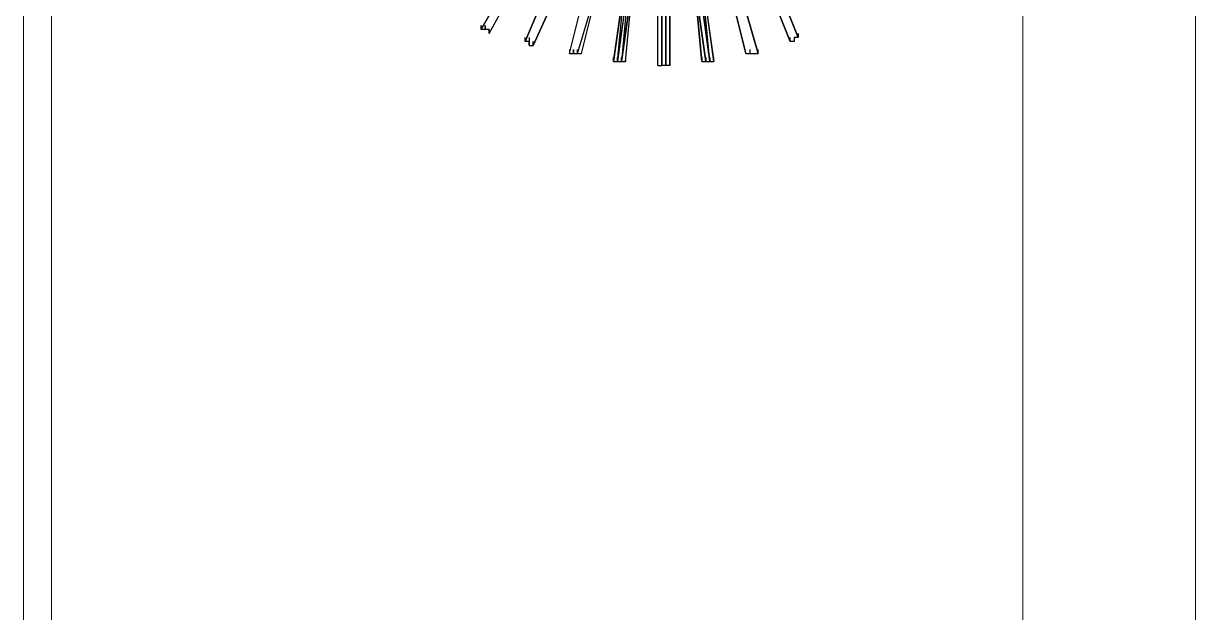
# Model space of a CAD drawing. Header units: inches. Extents: x 3324238 to 135265466, y -1036581 to 20094598.
# Drawn here: x 3353716.79 to 3353740.32, y -519043.65 to -519031.83 of the extents above; entities that cross this region are included whole.
import ezdxf

# ---------------------------------------------------------------- set-up
doc = ezdxf.new("R2010")
doc.units = ezdxf.units.IN
doc.header["$MEASUREMENT"] = 0
doc.layers.add('PDF_Geometry', color=7, linetype='Continuous')

msp = doc.modelspace()

# ---------------------------------------------------------------- linework, layer by layer
at = {"layer": 'PDF_Geometry', "color": 32, "lineweight": 13, "true_color": 0xdd6e00}
msp.add_lwpolyline([(3353740.239, -519026.072, 1.00015), (3353717.356, -519026.072), (3353717.356, -519077.073)], format="xyb", dxfattribs=at)
for points in [[(3353716.792, -519026.072), (3353716.792, -519077.073)], [(3353740.319, -519077.073), (3353740.319, -519026.072)]]:
    msp.add_lwpolyline(points, dxfattribs=at)
at = {"layer": 'PDF_Geometry', "color": 152, "lineweight": 13, "true_color": 0x006edd}
msp.add_lwpolyline([(3353736.855, -519026.072), (3353736.855, -519047.423)], dxfattribs=at)
at = {"layer": 'PDF_Geometry', "lineweight": 25}
for points in [[(3353729.2, -519028.811), (3353729.2, -519028.731), (3353729.2, -519028.65), (3353729.2, -519028.731), (3353729.2, -519028.811), (3353728.959, -519030.664), (3353728.959, -519030.745), (3353728.959, -519030.825), (3353728.717, -519032.598), (3353728.959, -519030.906), (3353728.959, -519030.825), (3353728.959, -519030.745), (3353728.959, -519030.664), (3353728.959, -519030.584), (3353728.959, -519030.664), (3353728.959, -519030.584), (3353728.959, -519030.664), (3353728.959, -519030.584), (3353728.959, -519030.664), (3353728.959, -519030.584), (3353728.959, -519030.503)], [(3353725.977, -519031.953), (3353726.864, -519030.423), (3353726.864, -519030.342), (3353726.864, -519030.261)], [(3353726.139, -519032.034), (3353727.025, -519030.423)], [(3353727.589, -519030.423), (3353727.589, -519030.503), (3353727.589, -519030.423), (3353727.589, -519030.503), (3353727.589, -519030.423), (3353727.589, -519030.503), (3353727.589, -519030.584), (3353727.508, -519030.584), (3353727.508, -519030.503), (3353727.508, -519030.584), (3353727.508, -519030.503), (3353727.508, -519030.584), (3353727.508, -519030.664), (3353726.864, -519032.195), (3353727.508, -519030.664), (3353727.428, -519030.664), (3353727.428, -519030.584), (3353727.428, -519030.503), (3353727.428, -519030.584), (3353727.347, -519030.584)], [(3353731.537, -519032.437), (3353731.053, -519030.745), (3353731.134, -519030.745), (3353731.053, -519030.745), (3353731.053, -519030.664), (3353731.053, -519030.584), (3353731.053, -519030.503), (3353731.053, -519030.584), (3353731.053, -519030.664), (3353731.053, -519030.584), (3353731.053, -519030.503)], [(3353732.343, -519032.034), (3353732.343, -519032.115), (3353732.262, -519032.115), (3353732.262, -519032.195), (3353732.181, -519032.195), (3353731.537, -519030.584), (3353732.181, -519032.195)], [(3353731.698, -519030.503), (3353732.343, -519032.115), (3353731.698, -519030.503)], [(3353726.944, -519032.195), (3353726.944, -519032.276), (3353727.025, -519032.276), (3353727.75, -519030.664), (3353727.025, -519032.276), (3353727.025, -519032.195)], [(3353727.75, -519032.437), (3353728.153, -519030.825), (3353728.153, -519030.745), (3353728.233, -519030.745), (3353728.314, -519030.745), (3353728.314, -519030.664), (3353728.233, -519030.664)], [(3353727.75, -519032.356), (3353727.75, -519032.437), (3353727.831, -519032.437), (3353727.911, -519032.437), (3353727.911, -519032.356), (3353727.911, -519032.437), (3353728.395, -519030.825)], [(3353727.75, -519032.437), (3353728.153, -519030.825)], [(3353727.992, -519032.437), (3353728.395, -519030.825), (3353728.395, -519030.745), (3353728.395, -519030.825), (3353728.395, -519030.745), (3353728.395, -519030.664)], [(3353728.636, -519032.598), (3353728.878, -519030.906), (3353728.797, -519030.906), (3353728.797, -519030.825), (3353728.797, -519030.745), (3353728.797, -519030.825), (3353728.797, -519030.745), (3353728.797, -519030.825)], [(3353728.717, -519032.517), (3353728.717, -519032.598), (3353728.717, -519032.517), (3353728.717, -519032.598), (3353728.797, -519032.598), (3353728.797, -519032.517), (3353728.797, -519032.598), (3353728.878, -519032.598), (3353729.039, -519030.906), (3353728.797, -519032.598), (3353729.039, -519030.906), (3353729.039, -519030.825)], [(3353729.039, -519030.825), (3353728.797, -519032.598), (3353729.039, -519030.906)], [(3353728.959, -519030.825), (3353728.797, -519032.598)], [(3353728.878, -519032.517), (3353728.878, -519032.598), (3353729.039, -519030.906), (3353729.12, -519030.906), (3353729.12, -519030.825), (3353729.2, -519030.825), (3353729.2, -519030.906), (3353729.2, -519030.825), (3353729.2, -519030.906), (3353729.12, -519030.906), (3353729.2, -519030.906), (3353729.281, -519030.906), (3353729.2, -519030.906), (3353729.2, -519030.825), (3353729.2, -519030.906), (3353729.281, -519030.906), (3353729.361, -519030.906), (3353729.442, -519030.906), (3353729.523, -519030.825), (3353729.523, -519030.745), (3353729.523, -519030.825), (3353729.523, -519030.906)], [(3353729.684, -519032.679), (3353729.684, -519030.906), (3353729.684, -519032.679), (3353729.684, -519030.906), (3353729.684, -519030.825), (3353729.684, -519030.745), (3353729.684, -519030.664)], [(3353730.489, -519032.517), (3353730.489, -519032.598), (3353730.489, -519032.517), (3353730.489, -519032.598), (3353730.248, -519030.825)], [(3353730.248, -519030.906), (3353730.489, -519032.598), (3353730.57, -519032.598), (3353730.328, -519030.825)], [(3353730.328, -519030.825), (3353730.57, -519032.598), (3353730.328, -519030.825)], [(3353730.328, -519030.906), (3353730.57, -519032.598), (3353730.409, -519030.906), (3353730.651, -519032.598), (3353730.409, -519030.825)], [(3353731.134, -519030.745), (3353731.134, -519030.664), (3353731.134, -519030.745), (3353731.134, -519030.664), (3353731.134, -519030.745), (3353731.053, -519030.745), (3353731.537, -519032.437), (3353731.537, -519032.356)], [(3353728.717, -519032.598), (3353728.878, -519030.906), (3353728.636, -519032.598), (3353728.636, -519032.517)], [(3353729.039, -519030.906), (3353728.797, -519032.598)], [(3353729.523, -519032.679), (3353729.523, -519030.987), (3353729.523, -519030.906)], [(3353729.523, -519032.679), (3353729.523, -519030.987)], [(3353729.603, -519030.906), (3353729.603, -519032.679), (3353729.603, -519030.906)], [(3353729.603, -519030.906), (3353729.603, -519032.679), (3353729.603, -519032.598)], [(3353729.603, -519030.906), (3353729.603, -519032.679)], [(3353729.925, -519030.987), (3353729.925, -519030.906), (3353729.925, -519030.987), (3353729.925, -519030.906), (3353729.845, -519030.906), (3353729.845, -519030.987), (3353729.764, -519030.987), (3353729.764, -519030.906), (3353729.764, -519032.679), (3353729.764, -519030.906)], [(3353729.764, -519032.679), (3353729.764, -519030.906)], [(3353730.248, -519030.906), (3353730.489, -519032.598), (3353730.248, -519030.906)], [(3353730.248, -519030.906), (3353730.409, -519032.598), (3353730.248, -519030.906)], [(3353730.409, -519032.598), (3353730.248, -519030.906)], [(3353730.409, -519030.906), (3353730.651, -519032.598), (3353730.651, -519032.517)], [(3353730.409, -519030.906), (3353730.651, -519032.598)], [(3353726.139, -519031.953), (3353726.139, -519032.034), (3353726.139, -519031.953), (3353726.058, -519031.953), (3353725.977, -519031.953), (3353725.977, -519031.873), (3353725.977, -519031.953)], [(3353726.058, -519031.953), (3353726.058, -519031.873)], [(3353726.139, -519032.034), (3353726.139, -519031.953)], [(3353732.343, -519032.115), (3353732.343, -519032.034)], [(3353726.944, -519032.115), (3353726.944, -519032.195), (3353726.864, -519032.195), (3353726.864, -519032.115)], [(3353726.944, -519032.276), (3353726.944, -519032.195)], [(3353727.025, -519032.276), (3353727.025, -519032.195)], [(3353732.181, -519032.195), (3353732.181, -519032.115)], [(3353727.911, -519032.437), (3353727.992, -519032.437)], [(3353730.409, -519032.517), (3353730.409, -519032.598), (3353730.489, -519032.598)], [(3353730.57, -519032.598), (3353730.651, -519032.598), (3353730.651, -519032.517)], [(3353731.295, -519032.437), (3353731.376, -519032.437), (3353731.456, -519032.437)], [(3353731.376, -519032.437), (3353731.376, -519032.356)], [(3353731.456, -519032.437), (3353731.537, -519032.437), (3353731.537, -519032.356)], [(3353729.523, -519032.679), (3353729.603, -519032.679), (3353729.603, -519032.598)], [(3353729.523, -519032.679), (3353729.523, -519032.598)], [(3353729.684, -519032.598), (3353729.684, -519032.679), (3353729.684, -519032.598), (3353729.684, -519032.679), (3353729.603, -519032.679), (3353729.603, -519032.598)], [(3353729.603, -519032.679), (3353729.603, -519032.598)], [(3353729.684, -519032.679), (3353729.684, -519032.598)], [(3353729.764, -519032.679), (3353729.684, -519032.679)]]:
    msp.add_lwpolyline(points, dxfattribs=at)
for points in [[(3353728.878, -519030.825), (3353728.878, -519030.745), (3353728.878, -519030.825), (3353728.878, -519030.745), (3353728.878, -519030.825), (3353728.878, -519030.906), (3353728.636, -519032.598), (3353728.717, -519032.598), (3353728.959, -519030.906), (3353728.959, -519030.825)], [(3353730.892, -519030.825), (3353731.295, -519032.437)], [(3353728.636, -519032.598), (3353728.878, -519030.906)], [(3353725.977, -519031.873), (3353725.977, -519031.953)], [(3353726.058, -519031.873), (3353726.058, -519031.953)], [(3353726.139, -519031.953), (3353726.139, -519032.034)], [(3353732.343, -519032.034), (3353732.343, -519032.115)], [(3353727.025, -519032.195), (3353727.025, -519032.276)], [(3353727.831, -519032.356), (3353727.831, -519032.437)], [(3353728.636, -519032.517), (3353728.636, -519032.598)], [(3353728.797, -519032.517), (3353728.797, -519032.598)], [(3353730.57, -519032.517), (3353730.57, -519032.598)]]:
    msp.add_lwpolyline(points, close=True, dxfattribs=at)

doc.saveas('drawing.dxf')
